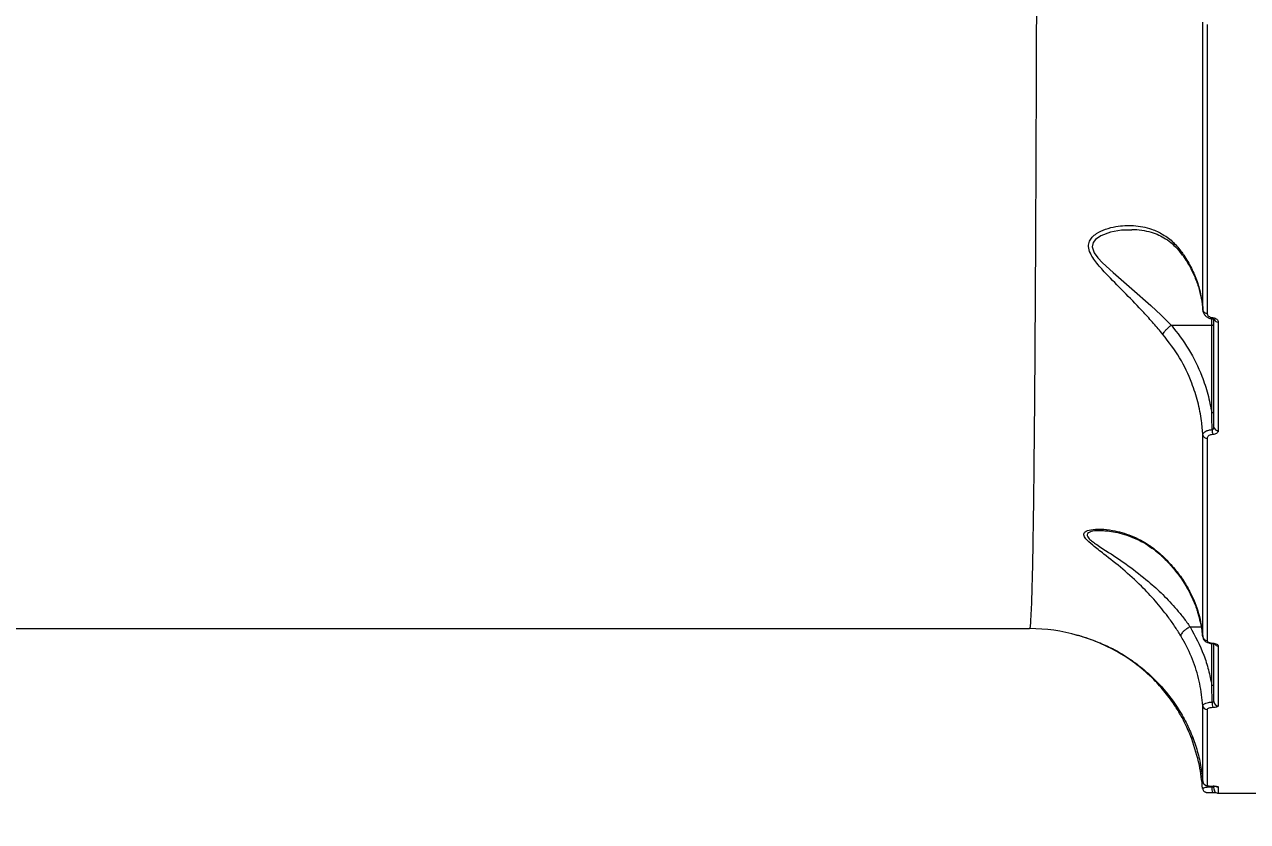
# Model space of a CAD drawing. Header units: millimetres. Extents: x -6521 to 6343, y -6174 to 4868.
# Drawn here: x -2641.9 to -2359.8, y 274.9 to 458.9 of the extents above; entities that cross this region are included whole.
import ezdxf

# ---------------------------------------------------------------- set-up
doc = ezdxf.new("R2010")
doc.units = ezdxf.units.MM
for name, color, linetype in [('DIKOM_ОБЪЕКТ', 7, 'Continuous'), ('DIKOM_РАЗМЕР_ЗОНА', 7, 'Continuous'), ('DIKOM_РАЗМЕР_ОБЪЕКТА', 7, 'Continuous')]:
    doc.layers.add(name, color=color, linetype=linetype)
doc.styles.add('style1', font='arial.ttf', dxfattribs={"width": 0.8})
doc.dimstyles.new('1-50', dxfattribs={"dimtxt": 300, "dimasz": 200, "dimexe": 100, "dimexo": 0, "dimgap": 100, "dimtad": 1, "dimtxsty": 'style1', "dimcen": 200, "dimclrd": 7, "dimclre": 7, "dimclrt": 7, "dimadec": 1, "dimazin": 2, "dimtfac": 1, "dimtmove": 0, "dimatfit": 2, "dimfxl": 0, "dimlwd": 25, "dimlwe": 18, "dimarcsym": 0})

# ---------------------------------------------------------------- blocks, each defined once
blk = doc.blocks.new('*D11')
at = {"layer": 'Defpoints', "color": 0, "transparency": 16777216}
for p in [(2818.82, 364.95), (-5102.52, -1661.02), (-5102.52, -4861.8)]:
    blk.add_point(p, dxfattribs=at)
at = {"layer": 'DIKOM_РАЗМЕР_ОБЪЕКТА', "color": 7, "lineweight": 18, "transparency": 16777216}
for p, q in [((2818.82, 364.95), (2818.82, -4961.8)), ((-5102.52, -1661.02), (-5102.52, -4961.8))]:
    blk.add_line(p, q, dxfattribs=at)
at = {"layer": 'DIKOM_РАЗМЕР_ОБЪЕКТА', "color": 7, "lineweight": 25, "transparency": 16777216}
blk.add_line((2618.82, -4861.8), (-4902.52, -4861.8), dxfattribs=at)
at = {"layer": 'DIKOM_РАЗМЕР_ОБЪЕКТА', "color": 7, "transparency": 16777216}
for points in [[(-4902.52, -4828.46), (-4902.52, -4895.13), (-5102.52, -4861.8)], [(2618.82, -4828.46), (2618.82, -4895.13), (2818.82, -4861.8)]]:
    blk.add_solid(points, dxfattribs=at)
at = {"layer": 'DIKOM_РАЗМЕР_ОБЪЕКТА', "color": 7, "transparency": 16777216, "insert": (-736, -4608.63), "char_height": 300, "attachment_point": 5, "style": 'style1'}
blk.add_mtext('7900', dxfattribs=at)
blk = doc.blocks.new('*D12')
at = {"layer": 'Defpoints', "color": 0, "transparency": 16777216}
for p in [(918.99, 3251.45), (5268.57, 3251.45), (-3684.78, -1936.75)]:
    blk.add_point(p, dxfattribs=at)
at = {"layer": 'DIKOM_РАЗМЕР_ОБЪЕКТА', "color": 7, "lineweight": 18, "transparency": 16777216}
for p, q in [((918.99, 3251.45), (5368.57, 3251.45)), ((-3684.78, -1936.75), (5368.57, -1936.75))]:
    blk.add_line(p, q, dxfattribs=at)
at = {"layer": 'DIKOM_РАЗМЕР_ОБЪЕКТА', "color": 7, "lineweight": 25, "transparency": 16777216}
blk.add_line((5268.57, -1736.75), (5268.57, 3051.45), dxfattribs=at)
at = {"layer": 'DIKOM_РАЗМЕР_ОБЪЕКТА', "color": 7, "transparency": 16777216}
for points in [[(5235.23, 3051.45), (5301.9, 3051.45), (5268.57, 3251.45)], [(5235.23, -1736.75), (5301.9, -1736.75), (5268.57, -1936.75)]]:
    blk.add_solid(points, dxfattribs=at)
at = {"layer": 'DIKOM_РАЗМЕР_ОБЪЕКТА', "color": 7, "transparency": 16777216, "insert": (5015.39, 711.25), "char_height": 300, "attachment_point": 5, "rotation": 90, "style": 'style1'}
blk.add_mtext('5150', dxfattribs=at)
blk = doc.blocks.new('*D13')
at = {"layer": 'Defpoints', "color": 0, "transparency": 16777216}
for p in [(1683.24, 4867.99), (-4359.52, -3960.36), (6242.61, -3960.36)]:
    blk.add_point(p, dxfattribs=at)
at = {"layer": 'DIKOM_РАЗМЕР_ЗОНА', "color": 7, "lineweight": 18, "transparency": 16777216}
for p, q in [((1683.24, 4867.99), (6342.61, 4867.99)), ((-4359.52, -3960.36), (6342.61, -3960.36))]:
    blk.add_line(p, q, dxfattribs=at)
at = {"layer": 'DIKOM_РАЗМЕР_ЗОНА', "color": 7, "lineweight": 25, "transparency": 16777216}
blk.add_line((6242.61, 4667.99), (6242.61, -3760.36), dxfattribs=at)
at = {"layer": 'DIKOM_РАЗМЕР_ЗОНА', "color": 7, "transparency": 16777216}
for points in [[(6209.28, 4667.99), (6275.95, 4667.99), (6242.61, 4867.99)], [(6209.28, -3760.36), (6275.95, -3760.36), (6242.61, -3960.36)]]:
    blk.add_solid(points, dxfattribs=at)
at = {"layer": 'DIKOM_РАЗМЕР_ЗОНА', "color": 7, "transparency": 16777216, "insert": (5989.44, 630.24), "char_height": 300, "attachment_point": 5, "rotation": 90, "style": 'style1'}
blk.add_mtext('8850', dxfattribs=at)

msp = doc.modelspace()

# ---------------------------------------------------------------- linework, layer by layer
at = {"layer": 'DIKOM_ОБЪЕКТ', "color": 7, "linetype": 'Continuous', "lineweight": 15}
for p, q in [((-2377.342, 389.496), (-2368.011, 389.496)), ((-2368.011, 389.496), (-2368.011, 390.892)), ((-2368.011, 369.296), (-2368.011, 389.496)), ((-2367.894, 390.972), (-2367.892, 390.972)), ((-2393.4, 342.035), (-2393.621, 342.029)), ((-2708.067, 319.464), (-2410.026, 319.464)), ((-2373.008, 319.88), (-2370.493, 319.88)), ((-2368.011, 306.374), (-2368.011, 316.054)), ((-2367.939, 302.522), (-2368.011, 306.374)), ((-2366.513, 281.464), (-2353.01, 281.464))]:
    msp.add_line(p, q, dxfattribs=at)
at = {"layer": 'DIKOM_ОБЪЕКТ', "color": 7, "linetype": 'Continuous', "lineweight": 15, "flags": 128}
for points in [[(-2386.473, 411.437), (-2388.874, 411.4), (-2391.358, 410.943), (-2393.63, 410.094), (-2394.862, 409.238), (-2395.363, 408.582), (-2395.588, 407.533), (-2395.152, 406.209), (-2394.318, 405.028), (-2393.252, 403.878), (-2390.782, 401.611), (-2386.447, 397.897), (-2382.08, 394.056), (-2379.676, 391.792), (-2377.374, 389.496), (-2377.368, 389.489), (-2377.368, 389.489)], [(-2368.011, 369.296), (-2367.913, 369.299), (-2367.819, 369.309), (-2367.733, 369.325), (-2367.657, 369.347), (-2367.595, 369.374), (-2367.549, 369.404), (-2367.52, 369.437), (-2367.511, 369.472)], [(-2367.868, 316.031), (-2367.856, 316.035), (-2367.835, 316.061), (-2367.812, 316.112)], [(-2368.011, 306.374), (-2367.913, 306.377), (-2367.819, 306.387), (-2367.733, 306.403), (-2367.657, 306.425), (-2367.595, 306.452), (-2367.549, 306.482), (-2367.52, 306.515), (-2367.511, 306.55)]]:
    msp.add_lwpolyline(points, dxfattribs=at)
at = {"layer": 'DIKOM_ОБЪЕКТ', "color": 7, "linetype": 'Continuous', "lineweight": 15}
for centre, radius, start, end in [((-2369.17, 393.153), 0.913, 193.16204, 276.21348), ((-2368.199, 391.238), 0.406, 319.06976, 358.46554), ((-2366.61, 391.158), 0.945, 201.01571, 275.50981), ((-2369.149, 364.288), 0.929, 190.0955, 274.57014), ((-2361.544, 365.562), 6.398, 181.45111, 191.77165), ((-2366.602, 366.086), 0.915, 186.94645, 275.214), ((-2410.011, 279.463), 40.001, 73.98193, 89.99744), ((-2369.116, 317.693), 0.966, 186.06674, 271.80744), ((-2366.522, 316.518), 1.028, 218.10759, 270.31372), ((-2363.745, 302.317), 4.199, 177.20027, 195.02024), ((-2366.534, 302.653), 0.977, 181.43634, 271.11003), ((-2369.107, 301.766), 0.981, 184.96307, 270.89195), ((-2369.11, 284.27), 0.998, 184.08375, 270.00421), ((-2365.582, 282.535), 2.395, 169.73248, 202.41242), ((-2366.511, 282.464), 1, 179.99958, 270.8701), ((-2366.51, 283.957), 1.004, 242.27096, 269.90639)]:
    msp.add_arc(centre, radius, start, end, dxfattribs=at)
for points, knots in [([(-2410.012, 319.563), (-2409.975, 319.575), (-2409.884, 319.605), (-2409.749, 320.948), (-2409.606, 323.484), (-2409.47, 327.264), (-2409.341, 332.277), (-2409.22, 338.552), (-2409.108, 345.938), (-2409.005, 354.379), (-2408.909, 363.799), (-2408.819, 374.361), (-2408.735, 386.077), (-2408.657, 398.935), (-2408.585, 412.641), (-2408.519, 427.123), (-2408.46, 442.296), (-2408.405, 458.422), (-2408.354, 475.484), (-2408.308, 493.443), (-2408.27, 510.692), (-2408.239, 527.012), (-2408.213, 542.285), (-2408.19, 557.915), (-2408.169, 573.849), (-2408.151, 590.011), (-2408.136, 606.415), (-2408.123, 623.045), (-2408.116, 634.288), (-2408.113, 639.91)], [0, 0, 0, 0, 0.0268284, 0.066384, 0.1059702, 0.1455256, 0.1862365, 0.2269807, 0.2676916, 0.3071163, 0.3465717, 0.3859964, 0.4265714, 0.4671797, 0.5077548, 0.5470859, 0.5864472, 0.6257786, 0.6662559, 0.7067663, 0.7472433, 0.7786605, 0.8100773, 0.8417451, 0.8734127, 0.9049331, 0.936453, 0.9682265, 1, 1, 1, 1]), ([(-2370.06, 392.946), (-2370.059, 398.004), (-2370.058, 408.12), (-2370.056, 424.408), (-2370.055, 441.426), (-2370.054, 453.438), (-2370.053, 459.443)], [0, 0, 0, 0, 0.2485943, 0.4971894, 0.7485945, 1, 1, 1, 1]), ([(-2369.067, 458.892), (-2369.067, 452.94), (-2369.068, 441.034), (-2369.069, 424.029), (-2369.07, 407.629), (-2369.071, 397.373), (-2369.072, 392.246)], [0, 0, 0, 0, 0.2485955, 0.4971899, 0.7485956, 1, 1, 1, 1]), ([(-2379.279, 387.367), (-2379.989, 388.207), (-2381.421, 389.9), (-2384.265, 393.034), (-2387.825, 396.734), (-2391.452, 400.35), (-2393.929, 403.011), (-2395.284, 404.757), (-2396.133, 406.17), (-2396.545, 407.597), (-2396.308, 408.868), (-2395.61, 409.867), (-2394.371, 410.86), (-2392.51, 411.716), (-2389.608, 412.448), (-2385.981, 412.639), (-2382.306, 411.936), (-2379.234, 410.502), (-2376.858, 408.753), (-2375.538, 407.091), (-2374.92, 406.313)], [0, 0, 0, 0, 0.0515658, 0.1038943, 0.1938059, 0.2863967, 0.3436971, 0.3727583, 0.4024666, 0.4366777, 0.4671085, 0.4964606, 0.5269695, 0.5803751, 0.6349469, 0.7251666, 0.8181207, 0.880203, 0.9438876, 1, 1, 1, 1]), ([(-2386.458, 411.546), (-2386.456, 411.546), (-2385.674, 411.601), (-2384.18, 411.436), (-2382.084, 411.02), (-2380.226, 410.336), (-2378.611, 409.455), (-2377.101, 408.286), (-2375.828, 407.023), (-2375.128, 406.047), (-2374.853, 405.663)], [0, 0, 0, 0, 0.0003835, 0.1758185, 0.3460971, 0.492212, 0.6280284, 0.7721835, 0.9105331, 1, 1, 1, 1]), ([(-2374.92, 406.313), (-2374.921, 406.284), (-2374.922, 406.152), (-2374.898, 405.948), (-2374.791, 405.829), (-2374.744, 405.777)], [0, 0, 0, 0, 0.1407769, 0.6232706, 1, 1, 1, 1]), ([(-2374.92, 406.313), (-2374.76, 406.081), (-2373.94, 404.895), (-2372.652, 402.662), (-2371.333, 399.538), (-2370.408, 396.284), (-2370.176, 394.063), (-2370.06, 392.946)], [0, 0, 0, 0, 0.0563866, 0.2882861, 0.5227655, 0.7600043, 1, 1, 1, 1]), ([(-2374.801, 405.738), (-2374.298, 404.987), (-2373.258, 403.432), (-2372.036, 400.96), (-2371.048, 398.367), (-2370.404, 395.716), (-2370.084, 393.858), (-2370.073, 392.892), (-2370.073, 392.822)], [0, 0, 0, 0, 0.1857263, 0.3841488, 0.5836817, 0.7839236, 0.9843693, 1, 1, 1, 1]), ([(-2370.05, 392.884), (-2370.052, 392.867), (-2370.075, 392.624), (-2369.886, 392.165), (-2369.47, 391.603), (-2368.828, 391.202), (-2368.267, 390.988), (-2367.937, 390.988), (-2367.891, 390.988)], [0, 0, 0, 0, 0.0165766, 0.2408617, 0.4634902, 0.7019548, 0.9585126, 1, 1, 1, 1]), ([(-2369.072, 392.246), (-2369.055, 392.131), (-2369.022, 391.901), (-2368.762, 391.594), (-2368.379, 391.359), (-2368.027, 391.257), (-2367.827, 391.232), (-2367.793, 391.227)], [0, 0, 0, 0, 0.2377781, 0.4755246, 0.7134896, 0.9515299, 1, 1, 1, 1]), ([(-2379.279, 387.367), (-2379.274, 387.38), (-2379.226, 387.517), (-2379.048, 387.838), (-2378.612, 388.381), (-2378.027, 388.967), (-2377.587, 389.315), (-2377.368, 389.489)], [0, 0, 0, 0, 0.0262098, 0.2630801, 0.5087234, 0.7543523, 1, 1, 1, 1]), ([(-2377.368, 389.489), (-2377.364, 389.491), (-2377.357, 389.495), (-2377.348, 389.496), (-2377.342, 389.496)], [0, 0, 0, 0, 0.4130963, 1, 1, 1, 1]), ([(-2377.342, 389.496), (-2375.947, 387.689), (-2373.118, 384.026), (-2370.509, 378.552), (-2368.831, 373.597), (-2368.285, 370.735), (-2368.011, 369.296)], [0, 0, 0, 0, 0.3001425, 0.6082183, 0.8030945, 1, 1, 1, 1]), ([(-2368.011, 389.496), (-2367.954, 389.498), (-2367.842, 389.502), (-2367.692, 389.531), (-2367.578, 389.575), (-2367.526, 389.62), (-2367.512, 389.651), (-2367.511, 389.664), (-2367.511, 389.668)], [0, 0, 0, 0, 0.2146425, 0.429223, 0.6439081, 0.8586777, 0.9551779, 1, 1, 1, 1]), ([(-2367.895, 390.968), (-2367.857, 390.965), (-2367.758, 390.955), (-2367.621, 390.909), (-2367.51, 390.853), (-2367.471, 390.813), (-2367.476, 390.821), (-2367.478, 390.823)], [0, 0, 0, 0, 0.1462043, 0.3784725, 0.6281637, 0.895601, 1, 1, 1, 1]), ([(-2367.793, 391.227), (-2367.759, 391.223), (-2367.56, 391.198), (-2367.21, 391.097), (-2366.829, 390.864), (-2366.569, 390.559), (-2366.536, 390.331), (-2366.52, 390.217)], [0, 0, 0, 0, 0.0479286, 0.2856175, 0.5235899, 0.7617496, 1, 1, 1, 1]), ([(-2367.511, 365.975), (-2367.511, 369.957), (-2367.511, 377.929), (-2367.511, 386.612), (-2367.511, 390.959)], [0, 0, 0, 0, 0.4994506, 1, 1, 1, 1]), ([(-2366.52, 390.217), (-2366.52, 389.771), (-2366.52, 387.536), (-2366.519, 382.104), (-2366.519, 374.099), (-2366.519, 368.15), (-2366.519, 365.174)], [0, 0, 0, 0, 0.0507673, 0.2538514, 0.6266971, 1, 1, 1, 1]), ([(-2370.064, 364.125), (-2370.149, 365.215), (-2370.35, 367.796), (-2371.167, 371.835), (-2372.746, 376.747), (-2375.266, 382.093), (-2377.93, 385.594), (-2379.279, 387.367)], [0, 0, 0, 0, 0.1301685, 0.3081406, 0.4882716, 0.740852, 1, 1, 1, 1]), ([(-2367.94, 365.4), (-2367.941, 365.479), (-2367.954, 366.778), (-2367.983, 368.076), (-2368.011, 369.296)], [0, 0, 0, 0, 0.0607776, 1, 1, 1, 1]), ([(-2370.077, 317.591), (-2370.076, 320.426), (-2370.073, 326.095), (-2370.07, 335.774), (-2370.068, 346.318), (-2370.066, 355.893), (-2370.065, 362.037), (-2370.064, 364.125)], [0, 0, 0, 0, 0.220311, 0.4406206, 0.6630827, 0.8855459, 1, 1, 1, 1]), ([(-2370.064, 364.125), (-2370.061, 364.171), (-2370.046, 364.357), (-2369.862, 364.675), (-2369.391, 365.023), (-2368.732, 365.289), (-2368.204, 365.363), (-2367.94, 365.4)], [0, 0, 0, 0, 0.0780847, 0.3139919, 0.5431938, 0.7710778, 1, 1, 1, 1]), ([(-2367.807, 364.257), (-2367.966, 364.234), (-2368.284, 364.189), (-2368.678, 364.006), (-2368.958, 363.759), (-2369.066, 363.53), (-2369.073, 363.395), (-2369.075, 363.361)], [0, 0, 0, 0, 0.2263811, 0.4527664, 0.682369, 0.9208452, 1, 1, 1, 1]), ([(-2367.94, 365.4), (-2367.892, 365.411), (-2367.838, 365.424), (-2367.739, 365.478), (-2367.641, 365.563), (-2367.549, 365.722), (-2367.514, 365.866), (-2367.511, 365.953), (-2367.511, 365.975)], [0, 0, 0, 0, 0.1726407, 0.1993376, 0.4133705, 0.6505752, 0.9118737, 1, 1, 1, 1]), ([(-2366.519, 365.174), (-2366.521, 365.139), (-2366.528, 365), (-2366.64, 364.764), (-2366.926, 364.512), (-2367.325, 364.326), (-2367.647, 364.28), (-2367.807, 364.257)], [0, 0, 0, 0, 0.0795947, 0.3194645, 0.5497742, 0.7748398, 1, 1, 1, 1]), ([(-2369.075, 363.361), (-2369.076, 361.269), (-2369.076, 355.151), (-2369.078, 345.625), (-2369.08, 335.08), (-2369.083, 325.335), (-2369.084, 319.597), (-2369.085, 316.727)], [0, 0, 0, 0, 0.1144551, 0.3347639, 0.5550746, 0.7775363, 1, 1, 1, 1]), ([(-2375.189, 317.835), (-2375.643, 318.565), (-2376.559, 320.038), (-2378.483, 322.747), (-2381.021, 325.895), (-2384.514, 329.607), (-2388.551, 333.277), (-2392.438, 336.333), (-2395.41, 338.594), (-2397.075, 340.066), (-2397.672, 341.133), (-2397.311, 341.904), (-2395.868, 342.396), (-2393.607, 342.504), (-2390.412, 342.146), (-2386.522, 341.017), (-2382.593, 339.017), (-2380.31, 337.054), (-2379.377, 336.252)], [0, 0, 0, 0, 0.0400994, 0.0808872, 0.1499715, 0.2211621, 0.3125703, 0.4066964, 0.4681054, 0.5184473, 0.5509511, 0.5857531, 0.6308484, 0.6885508, 0.7478277, 0.8397939, 0.9345752, 1, 1, 1, 1]), ([(-2393.621, 342.029), (-2394.114, 342.034), (-2395.252, 342.044), (-2396.407, 341.714), (-2396.767, 341.266), (-2396.754, 340.812), (-2396.391, 340.28), (-2395.542, 339.563), (-2394.094, 338.53), (-2391.33, 336.763), (-2387.23, 334.023), (-2382.987, 330.732), (-2379.25, 327.324), (-2376.556, 324.456), (-2374.497, 321.93), (-2373.489, 320.571), (-2373.016, 319.879), (-2373.015, 319.878)], [0, 0, 0, 0, 0.0495335, 0.1141028, 0.151097, 0.162034, 0.2069014, 0.2429174, 0.2799643, 0.3724789, 0.5140916, 0.6592609, 0.7666608, 0.8765032, 0.9377985, 0.99995, 1, 1, 1, 1]), ([(-2393.625, 342.077), (-2393.425, 342.081), (-2392.792, 342.092), (-2391.483, 341.972), (-2389.664, 341.648), (-2387.531, 341.043), (-2385.362, 340.179), (-2383.268, 339.063), (-2381.359, 337.752), (-2380.023, 336.698), (-2379.355, 336.016), (-2379.243, 335.902)], [0, 0, 0, 0, 0.0484029, 0.1531573, 0.2804644, 0.4200702, 0.5730824, 0.7138581, 0.8479528, 0.9744288, 1, 1, 1, 1]), ([(-2379.377, 336.252), (-2378.498, 335.362), (-2376.8, 333.642), (-2374.718, 330.855), (-2372.635, 327.357), (-2370.795, 322.936), (-2370.318, 319.388), (-2370.077, 317.591)], [0, 0, 0, 0, 0.1647952, 0.3184407, 0.4735212, 0.7333073, 1, 1, 1, 1]), ([(-2379.185, 335.956), (-2379.251, 336.02), (-2379.334, 336.102), (-2379.37, 336.226), (-2379.377, 336.252)], [0, 0, 0, 0, 0.7889127, 1, 1, 1, 1]), ([(-2379.233, 335.913), (-2378.574, 335.245), (-2377.196, 333.848), (-2375.407, 331.555), (-2373.794, 329.082), (-2372.471, 326.482), (-2371.612, 324.441), (-2371.298, 323.26), (-2371.228, 322.995)], [0, 0, 0, 0, 0.1729693, 0.361583, 0.5530718, 0.747173, 0.9434187, 1, 1, 1, 1]), ([(-2371.228, 322.995), (-2371.035, 322.338), (-2370.571, 320.757), (-2370.245, 318.927), (-2370.195, 317.762), (-2370.186, 317.539)], [0, 0, 0, 0, 0.3651676, 0.8787413, 1, 1, 1, 1]), ([(-2373.015, 319.878), (-2373.26, 319.739), (-2373.75, 319.46), (-2374.401, 318.965), (-2374.896, 318.482), (-2375.136, 318.118), (-2375.19, 317.921), (-2375.189, 317.851), (-2375.189, 317.835)], [0, 0, 0, 0, 0.2114801, 0.4229644, 0.6344552, 0.845936, 0.964799, 1, 1, 1, 1]), ([(-2373.015, 319.878), (-2373.014, 319.879), (-2373.012, 319.88), (-2373.009, 319.88), (-2373.008, 319.88)], [0, 0, 0, 0, 0.6533427, 1, 1, 1, 1]), ([(-2373.008, 319.88), (-2371.87, 317.745), (-2370.16, 314.536), (-2368.706, 309.931), (-2368.243, 307.563), (-2368.011, 306.374)], [0, 0, 0, 0, 0.4971342, 0.7475308, 1, 1, 1, 1]), ([(-2399.371, 318.03), (-2399.383, 318.035), (-2399.424, 318.051), (-2398.674, 317.863), (-2397.442, 317.51), (-2395.066, 316.729), (-2391.479, 315.237), (-2388.028, 313.263), (-2386.131, 311.901), (-2385.746, 311.625)], [0, 0, 0, 0, 0.0416584, 0.1368248, 0.2436157, 0.3532969, 0.6357136, 0.9261279, 1, 1, 1, 1]), ([(-2372.627, 293.996), (-2372.94, 294.786), (-2373.591, 296.432), (-2374.858, 298.976), (-2376.543, 301.823), (-2378.715, 304.822), (-2381.677, 308.116), (-2385.272, 311.251), (-2389.335, 313.947), (-2392.732, 315.662), (-2395.345, 316.729), (-2397.2, 317.387), (-2398.556, 317.793), (-2398.912, 317.894), (-2398.971, 317.911)], [0, 0, 0, 0, 0.0625717, 0.130399, 0.1999584, 0.2943677, 0.3917281, 0.5226699, 0.6574553, 0.784824, 0.8500752, 0.9152491, 0.9858965, 1, 1, 1, 1]), ([(-2370.085, 301.681), (-2370.265, 303.368), (-2370.63, 306.775), (-2372.136, 311.789), (-2373.791, 315.455), (-2374.945, 317.42), (-2375.189, 317.835)], [0, 0, 0, 0, 0.2991577, 0.6039861, 0.9163495, 1, 1, 1, 1]), ([(-2370.061, 317.552), (-2370.039, 317.401), (-2369.995, 317.092), (-2369.706, 316.702), (-2369.29, 316.378), (-2368.688, 316.147), (-2368.162, 316.021), (-2367.868, 316.031), (-2367.867, 316.031)], [0, 0, 0, 0, 0.1546856, 0.3176049, 0.4965388, 0.7271864, 0.9989289, 1, 1, 1, 1]), ([(-2369.085, 316.727), (-2369.068, 316.656), (-2369.034, 316.512), (-2368.764, 316.322), (-2368.369, 316.182), (-2368.022, 316.126), (-2367.836, 316.113), (-2367.812, 316.112)], [0, 0, 0, 0, 0.2478853, 0.4958609, 0.7364174, 0.9670402, 1, 1, 1, 1]), ([(-2367.87, 316.027), (-2367.809, 316.024), (-2367.664, 316.016), (-2367.477, 315.975), (-2367.343, 315.933), (-2367.289, 315.902), (-2367.298, 315.909), (-2367.301, 315.911)], [0, 0, 0, 0, 0.1950991, 0.4659991, 0.7156857, 0.929573, 1, 1, 1, 1]), ([(-2367.812, 316.112), (-2367.791, 316.11), (-2367.602, 316.097), (-2367.249, 316.041), (-2366.846, 315.898), (-2366.569, 315.706), (-2366.534, 315.562), (-2366.517, 315.49)], [0, 0, 0, 0, 0.0299236, 0.261801, 0.5039598, 0.7520306, 1, 1, 1, 1]), ([(-2367.511, 302.629), (-2367.511, 304.705), (-2367.511, 308.719), (-2367.511, 313.567), (-2367.511, 315.909)], [0, 0, 0, 0, 0.5171111, 1, 1, 1, 1]), ([(-2366.517, 315.49), (-2366.516, 315.228), (-2366.516, 313.918), (-2366.516, 310.788), (-2366.516, 306.323), (-2366.516, 303.226), (-2366.515, 301.677)], [0, 0, 0, 0, 0.0507681, 0.2538489, 0.6266966, 1, 1, 1, 1]), ([(-2385.746, 311.625), (-2385.175, 311.191), (-2383.647, 310.028), (-2381.384, 307.978), (-2378.201, 304.58), (-2375.461, 300.733), (-2373.252, 296.509), (-2371.841, 292.982), (-2370.814, 289.346), (-2370.297, 286.393), (-2370.147, 284.672), (-2370.106, 284.199)], [0, 0, 0, 0, 0.0601172, 0.1609819, 0.2618617, 0.4689742, 0.5884111, 0.7078528, 0.830645, 0.9534377, 1, 1, 1, 1]), ([(-2370.085, 301.681), (-2370.083, 301.701), (-2370.075, 301.812), (-2369.917, 302.015), (-2369.446, 302.254), (-2368.764, 302.441), (-2368.214, 302.495), (-2367.939, 302.522)], [0, 0, 0, 0, 0.053206, 0.2900065, 0.5268368, 0.7633681, 1, 1, 1, 1]), ([(-2367.939, 302.522), (-2367.884, 302.524), (-2367.774, 302.529), (-2367.638, 302.551), (-2367.544, 302.582), (-2367.513, 302.61), (-2367.511, 302.626), (-2367.511, 302.629)], [0, 0, 0, 0, 0.2355075, 0.4717122, 0.7082119, 0.9453724, 1, 1, 1, 1]), ([(-2370.106, 284.199), (-2370.104, 284.992), (-2370.099, 286.576), (-2370.094, 290.444), (-2370.089, 295.317), (-2370.086, 299.56), (-2370.085, 301.681)], [0, 0, 0, 0, 0.2485973, 0.4971945, 0.7485982, 1, 1, 1, 1]), ([(-2369.092, 300.785), (-2369.093, 298.682), (-2369.096, 294.476), (-2369.1, 289.592), (-2369.105, 285.683), (-2369.108, 284.076), (-2369.11, 283.272)], [0, 0, 0, 0, 0.248596, 0.4971929, 0.7485961, 1, 1, 1, 1]), ([(-2367.8, 301.229), (-2367.966, 301.217), (-2368.297, 301.194), (-2368.707, 301.098), (-2368.991, 300.97), (-2369.086, 300.858), (-2369.091, 300.796), (-2369.092, 300.785)], [0, 0, 0, 0, 0.2363667, 0.4728764, 0.7098255, 0.9468166, 1, 1, 1, 1]), ([(-2366.515, 301.677), (-2366.516, 301.665), (-2366.521, 301.602), (-2366.617, 301.488), (-2366.899, 301.359), (-2367.307, 301.264), (-2367.636, 301.241), (-2367.8, 301.229)], [0, 0, 0, 0, 0.054593, 0.2913842, 0.5278388, 0.7639751, 1, 1, 1, 1]), ([(-2372.493, 294.44), (-2372.53, 294.398), (-2372.665, 294.244), (-2372.665, 294.102), (-2372.632, 294.01), (-2372.627, 293.996)], [0, 0, 0, 0, 0.2375198, 0.8840573, 1, 1, 1, 1]), ([(-2370.122, 282.594), (-2370.313, 284.38), (-2370.729, 288.259), (-2371.962, 291.986), (-2372.627, 293.996)], [0, 0, 0, 0, 0.4604839, 1, 1, 1, 1]), ([(-2370.122, 282.594), (-2370.119, 282.608), (-2370.108, 282.658), (-2369.904, 282.746), (-2369.411, 282.843), (-2368.74, 282.921), (-2368.208, 282.948), (-2367.939, 282.962)], [0, 0, 0, 0, 0.0903053, 0.332201, 0.5590682, 0.7775885, 1, 1, 1, 1]), ([(-2370.102, 284.192), (-2370.102, 284.185), (-2370.115, 284.056), (-2370.022, 283.83), (-2369.855, 283.574), (-2369.654, 283.406), (-2369.456, 283.302), (-2369.236, 283.228), (-2368.954, 283.174), (-2368.53, 283.132), (-2368.072, 283.11), (-2367.817, 283.11), (-2367.746, 283.11)], [0, 0, 0, 0, 0.0058501, 0.1143328, 0.2022803, 0.2805255, 0.3545057, 0.4362025, 0.5786246, 0.7812683, 0.9386373, 1, 1, 1, 1]), ([(-2370.105, 282.541), (-2370.105, 282.515), (-2370.106, 282.38), (-2370.003, 282.169), (-2369.837, 281.951), (-2369.654, 281.811), (-2369.486, 281.73), (-2369.352, 281.69), (-2369.256, 281.671), (-2369.149, 281.657), (-2368.974, 281.644), (-2368.628, 281.631), (-2368.177, 281.623), (-2367.891, 281.622), (-2367.797, 281.622)], [0, 0, 0, 0, 0.0225213, 0.117982, 0.1960517, 0.2624311, 0.3183472, 0.3623518, 0.3988435, 0.4435873, 0.549776, 0.7507004, 0.9182901, 1, 1, 1, 1]), ([(-2369.11, 283.272), (-2369.085, 283.248), (-2369.041, 283.207), (-2368.728, 283.158), (-2368.353, 283.128), (-2368.039, 283.116), (-2367.87, 283.113), (-2367.842, 283.113)], [0, 0, 0, 0, 0.3277123, 0.5739209, 0.7796281, 0.9627719, 1, 1, 1, 1]), ([(-2367.939, 282.962), (-2367.894, 282.954), (-2367.839, 282.945), (-2367.742, 282.909), (-2367.644, 282.852), (-2367.552, 282.75), (-2367.514, 282.656), (-2367.511, 282.597), (-2367.511, 282.581)], [0, 0, 0, 0, 0.1522708, 0.1824721, 0.3869737, 0.6239184, 0.8956716, 1, 1, 1, 1]), ([(-2367.842, 283.113), (-2367.806, 283.112), (-2367.626, 283.109), (-2367.294, 283.096), (-2366.902, 283.064), (-2366.581, 283.014), (-2366.537, 282.975), (-2366.512, 282.953)], [0, 0, 0, 0, 0.0440689, 0.2245464, 0.433796, 0.6875276, 1, 1, 1, 1]), ([(-2367.765, 283.106), (-2367.699, 283.104), (-2367.499, 283.101), (-2367.208, 283.083), (-2366.976, 283.06), (-2366.869, 283.04), (-2366.876, 283.042), (-2366.878, 283.042)], [0, 0, 0, 0, 0.1349453, 0.4104904, 0.7094074, 0.9369016, 1, 1, 1, 1]), ([(-2367.511, 282.614), (-2367.511, 282.565), (-2367.511, 282.476), (-2367.511, 282.997), (-2367.511, 283.227)], [0, 0, 0, 0, 0.5579513, 1, 1, 1, 1]), ([(-2366.512, 282.953), (-2366.512, 282.898), (-2366.512, 282.623), (-2366.511, 281.995), (-2366.511, 281.464), (-2366.511, 281.534), (-2366.511, 281.556)], [0, 0, 0, 0, 0.0564106, 0.2820484, 0.7795327, 1, 1, 1, 1]), ([(-2367.802, 281.621), (-2367.783, 281.621), (-2367.598, 281.621), (-2367.294, 281.617), (-2367.091, 281.612), (-2367.003, 281.61)], [0, 0, 0, 0, 0.0618262, 0.5928875, 1, 1, 1, 1])]:
    msp.add_open_spline(points, degree=3, knots=knots, dxfattribs=at)

# ---------------------------------------------------------------- dimensions: what is measured, and where the dimension line sits
at = {"layer": 'DIKOM_РАЗМЕР_ЗОНА'}
dim = msp.add_linear_dim(base=(6242.612, -3960.361), p1=(1683.243, 4867.991), p2=(-4359.523, -3960.361), angle=90, text='8850', dimstyle='1-50', dxfattribs=at)
dim.commit()
dim.dimension.update_dxf_attribs({"geometry": '*D13', "text_midpoint": (6242.612, 630.237), "dimtype": 160})
at = {"layer": 'DIKOM_РАЗМЕР_ОБЪЕКТА'}
dim = msp.add_linear_dim(base=(5268.566, 3251.455), p1=(-3684.783, -1936.746), p2=(918.989, 3251.455), angle=90, text='5150', dimstyle='1-50', dxfattribs=at)
dim.commit()
dim.dimension.update_dxf_attribs({"geometry": '*D12', "text_midpoint": (5268.566, 711.247), "dimtype": 160})
dim = msp.add_linear_dim(base=(-5102.518, -4861.797), p1=(2818.818, 364.955), p2=(-5102.518, -1661.024), text='7900', dimstyle='1-50', dxfattribs=at)
dim.commit()
dim.dimension.update_dxf_attribs({"geometry": '*D11', "text_midpoint": (-736.001, -4861.797), "dimtype": 160})

doc.saveas('drawing.dxf')
